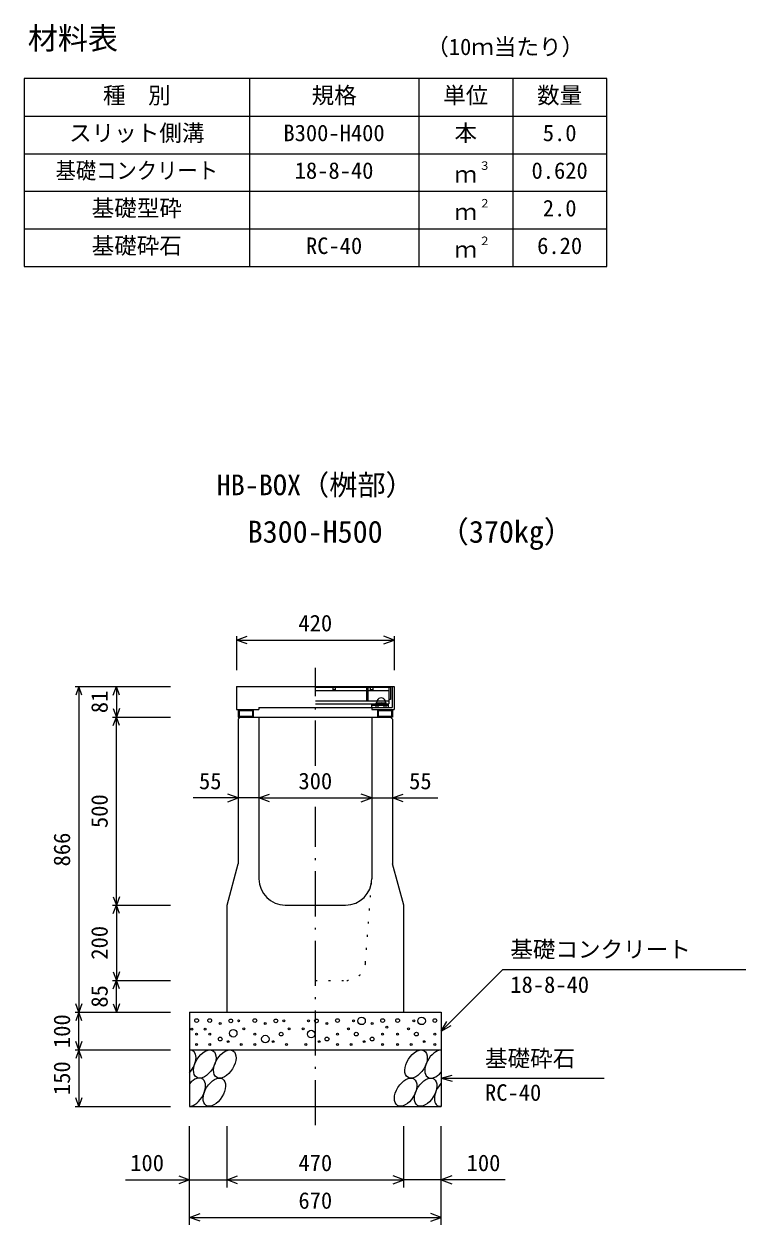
# Model space of a CAD drawing. Units: millimetres, scale not verified. Extents: x -8390 to 25210, y 0 to 11880.
# Drawn here: x 17285 to 19206, y 2155 to 5348 of the extents above; entities that cross this region are included whole.
import ezdxf
from ezdxf.enums import TextEntityAlignment as Align

# ---------------------------------------------------------------- set-up
doc = ezdxf.new("R2010")
doc.units = ezdxf.units.MM
doc.header["$LTSCALE"] = 20
doc.linetypes.add('DASHED_DOTTED', pattern=[9.25, 6, -1.5, 0.25, -1.5])
doc.linetypes.add('DOTTED', pattern=[1.75, 0.25, -1.5])
for name, color, linetype, lineweight in [('DIM', 7, 'Continuous', 25), ('HATCH', 6, 'Continuous', 25), ('HYO', 3, 'Continuous', 25), ('HYO2', 4, 'Continuous', 25), ('OUTLINE', 3, 'Continuous', 25), ('OUTLINE2', 4, 'DOTTED', 25), ('TXT', 7, 'Continuous', 25)]:
    doc.layers.add(name, color=color, linetype=linetype, lineweight=lineweight)
doc.styles.add('ＭＳ ゴシック', font='')
doc.styles.get('ＭＳ ゴシック').set_extended_font_data('MS Gothic')

msp = doc.modelspace()

# ---------------------------------------------------------------- linework, layer by layer
at = {"layer": 'DIM'}
for p, q in [((17850, 3709.98), (17878.19, 3720.24)), ((17850, 3719.98), (17850, 3629.98)), ((17850, 3709.98), (18270, 3709.98)), ((17878.19, 3699.72), (17850, 3709.98)), ((18270, 3709.98), (18241.81, 3720.24)), ((18241.81, 3699.72), (18270, 3709.98)), ((18270, 3719.98), (18270, 3629.98)), ((17420.8, 3586.05), (17675, 3586.05)), ((17430.8, 3586.05), (17422.59, 3563.5)), ((17430.8, 3586.05), (17430.8, 2720.05)), ((17439.01, 3563.5), (17430.8, 3586.05)), ((17522.59, 3563.5), (17530.8, 3586.05)), ((17530.8, 3586.05), (17530.8, 3505.05)), ((17539.01, 3563.5), (17530.8, 3586.05)), ((17522.59, 3527.6), (17530.8, 3505.05)), ((17539.01, 3527.6), (17530.8, 3505.05)), ((17520.8, 3505.05), (17675, 3505.05)), ((17522.59, 3482.5), (17530.8, 3505.05)), ((17530.8, 3005.05), (17530.8, 3505.05)), ((17539.01, 3482.5), (17530.8, 3505.05)), ((17855, 3290.05), (17734.55, 3290.05)), ((17855, 3290.05), (17826.81, 3300.31)), ((17826.81, 3279.79), (17855, 3290.05)), ((17910, 3290.05), (17855, 3290.05)), ((17910, 3290.05), (17938.19, 3300.31)), ((17910, 3290.05), (18210, 3290.05)), ((17938.19, 3279.79), (17910, 3290.05)), ((18210, 3290.05), (18181.81, 3300.31)), ((18181.81, 3279.79), (18210, 3290.05)), ((18210, 3290.05), (18265, 3290.05)), ((18265, 3290.05), (18293.19, 3300.31)), ((18265, 3290.05), (18385.45, 3290.05)), ((18293.19, 3279.79), (18265, 3290.05)), ((17520.8, 3005.05), (17675, 3005.05)), ((17522.59, 3027.6), (17530.8, 3005.05)), ((17522.59, 2982.5), (17530.8, 3005.05)), ((17539.01, 3027.6), (17530.8, 3005.05)), ((17530.8, 3005.05), (17530.8, 2805.05)), ((17539.01, 2982.5), (17530.8, 3005.05)), ((17522.59, 2827.6), (17530.8, 2805.05)), ((17539.01, 2827.6), (17530.8, 2805.05)), ((18558.65, 2833.7), (18395, 2670.05)), ((18558.65, 2833.7), (19205.53, 2833.7)), ((17520.8, 2805.05), (17675, 2805.05)), ((17522.59, 2782.5), (17530.8, 2805.05)), ((17530.8, 2720.05), (17530.8, 2805.05)), ((17539.01, 2782.5), (17530.8, 2805.05)), ((17420.8, 2720.05), (17675, 2720.05)), ((17430.8, 2720.05), (17422.59, 2742.6)), ((17430.8, 2720.05), (17422.59, 2697.5)), ((17439.01, 2742.6), (17430.8, 2720.05)), ((17430.8, 2620.05), (17430.8, 2720.05)), ((17439.01, 2697.5), (17430.8, 2720.05)), ((17522.59, 2742.6), (17530.8, 2720.05)), ((17539.01, 2742.6), (17530.8, 2720.05)), ((18395, 2670.05), (18410, 2696.03)), ((18395, 2670.05), (18420.98, 2685.05)), ((17420.8, 2620.05), (17675, 2620.05)), ((17430.8, 2620.05), (17422.59, 2642.6)), ((17430.8, 2620.05), (17422.59, 2597.5)), ((17439.01, 2642.6), (17430.8, 2620.05)), ((17430.8, 2620.05), (17430.8, 2470.05)), ((17439.01, 2597.5), (17430.8, 2620.05)), ((18395, 2545.05), (18423.98, 2552.81)), ((18395, 2545.05), (18828.31, 2545.05)), ((18395, 2545.05), (18423.98, 2537.29)), ((17430.8, 2470.05), (17422.59, 2492.6)), ((17439.01, 2492.6), (17430.8, 2470.05)), ((17420.8, 2470.05), (17675, 2470.05)), ((17725, 2154.54), (17725, 2416.88)), ((17825, 2254.54), (17825, 2416.88)), ((18295, 2254.54), (18295, 2416.88)), ((18395, 2154.54), (18395, 2416.88)), ((17555, 2274.54), (17725, 2274.54)), ((17696.81, 2284.8), (17725, 2274.54)), ((17725, 2274.54), (17696.81, 2264.27)), ((17725, 2274.54), (17825, 2274.54)), ((17825, 2274.54), (17853.19, 2284.8)), ((17825, 2274.54), (18295, 2274.54)), ((17853.19, 2264.27), (17825, 2274.54)), ((18295, 2274.54), (18266.81, 2284.8)), ((18266.81, 2264.27), (18295, 2274.54)), ((18395, 2274.54), (18295, 2274.54)), ((18423.19, 2284.8), (18395, 2274.54)), ((18565, 2274.54), (18395, 2274.54)), ((18395, 2274.54), (18423.19, 2264.27)), ((17725, 2174.54), (17753.19, 2184.8)), ((17725, 2174.54), (18395, 2174.54)), ((17753.19, 2164.27), (17725, 2174.54)), ((18395, 2174.54), (18366.81, 2184.8)), ((18366.81, 2164.27), (18395, 2174.54))]:
    msp.add_line(p, q, dxfattribs=at)
at = {"layer": 'DIM', "linetype": 'DASHED_DOTTED'}
for p, q in [((18060, 3375.7), (18060, 3636.05)), ((18060, 2420.05), (18060, 3266.23))]:
    msp.add_line(p, q, dxfattribs=at)
at = {"layer": 'HATCH'}
for p, q in [((17850, 3586.05), (17856, 3586.05)), ((17850, 3586.05), (17850, 3525.05)), ((17856, 3586.05), (18264, 3586.05)), ((18260, 3584.05), (18060, 3584.05)), ((18107, 3578.05), (18107, 3584.05)), ((18113, 3578.05), (18107, 3578.05)), ((18113, 3584.05), (18113, 3578.05)), ((18196, 3584.05), (18196, 3548.05)), ((18200.5, 3548.05), (18200.5, 3584.05)), ((18207, 3578.05), (18207, 3584.05)), ((18213, 3578.05), (18207, 3578.05)), ((18213, 3584.05), (18213, 3578.05)), ((18255.5, 3584.05), (18255.5, 3540.05)), ((18260, 3584.05), (18260, 3552.05)), ((18264, 3586.05), (18264, 3531.05)), ((18264, 3586.05), (18270, 3586.05)), ((18270, 3586.05), (18270, 3525.05)), ((18060, 3576.05), (18196, 3576.05)), ((18060, 3548.05), (18255.5, 3548.05)), ((18200.5, 3576.05), (18255.5, 3576.05)), ((18260, 3552.05), (18255.5, 3552.05)), ((17850, 3525.05), (17910, 3525.05)), ((17855, 3525.05), (17855, 3505.05)), ((17857.3, 3522.75), (17857.3, 3507.35)), ((17857.3, 3522.75), (17892.7, 3522.75)), ((17892.7, 3522.75), (17892.7, 3507.35)), ((17895, 3525.05), (17895, 3505.05)), ((17910, 3531.05), (18210, 3531.05)), ((17910, 3531.05), (17910, 3525.05)), ((18060, 3540.05), (18255.5, 3540.05)), ((18210, 3531.05), (18210, 3540.05)), ((18254, 3536.05), (18210, 3536.05)), ((18210, 3531.05), (18210, 3525.05)), ((18210, 3531.05), (18264, 3531.05)), ((18210, 3531.05), (18254, 3531.05)), ((18210, 3525.05), (18270, 3525.05)), ((18222, 3531.05), (18222, 3543.05)), ((18222, 3543.05), (18248, 3543.05)), ((18222, 3540.05), (18248, 3540.05)), ((18225, 3525.05), (18225, 3505.05)), ((18227, 3531.05), (18227, 3540.05)), ((18227.3, 3522.75), (18227.3, 3507.35)), ((18227.3, 3522.75), (18262.7, 3522.75)), ((18243, 3531.05), (18243, 3540.05)), ((18248, 3531.05), (18248, 3543.05)), ((18254, 3540.05), (18254, 3531.05)), ((18262.7, 3522.75), (18262.7, 3507.35)), ((18265, 3525.05), (18265, 3505.05)), ((17855, 3505.05), (17895, 3505.05)), ((17857.3, 3507.35), (17892.7, 3507.35)), ((18265, 3505.05), (18225, 3505.05)), ((18227.3, 3507.35), (18262.7, 3507.35))]:
    msp.add_line(p, q, dxfattribs=at)
for centre, radius in [((17744.17, 2698.1), 5), ((17778.89, 2698.1), 5), ((17806.93, 2690.22), 2.5), ((17834.97, 2697.23), 5), ((17856, 2697.23), 2.5), ((17898.89, 2698.1), 5), ((17926.93, 2690.22), 2.5), ((17954.97, 2697.23), 5), ((17976, 2697.23), 2.5), ((18041.86, 2697.23), 2.5), ((18062.89, 2697.23), 5), ((18090.92, 2690.22), 2.5), ((18118.96, 2698.1), 5), ((18161.86, 2697.23), 2.5), ((18182.89, 2697.23), 10), ((18210.92, 2690.22), 2.5), ((18238.96, 2698.1), 5), ((18250.3, 2680.54), 2.5), ((18278.81, 2698.1), 5), ((18321.7, 2697.23), 2.5), ((18342.73, 2697.23), 10), ((18378.04, 2698.1), 5), ((17731.76, 2675.31), 2.5), ((17744.17, 2662.21), 2.5), ((17766.48, 2675.31), 2.5), ((17778.89, 2662.21), 2.5), ((17806.93, 2649.08), 5), ((17841.51, 2664.21), 10), ((17870.02, 2676.22), 2.5), ((17898.89, 2662.21), 2.5), ((17926.93, 2649.08), 10), ((17968.99, 2662.21), 5), ((17990.02, 2676.22), 2.5), ((18027.84, 2676.22), 2.5), ((18048.87, 2662.21), 10), ((18090.92, 2649.08), 5), ((18118.96, 2662.21), 2.5), ((18147.84, 2676.22), 2.5), ((18168.87, 2662.21), 5), ((18210.92, 2649.08), 5), ((18238.96, 2662.21), 2.5), ((18278.81, 2662.21), 2.5), ((18307.68, 2676.22), 2.5), ((18328.71, 2662.21), 5), ((18378.04, 2662.21), 2.5), ((17744.17, 2634.2), 2.5), ((17778.89, 2634.2), 2.5), ((17827.96, 2642.07), 2.5), ((17863.01, 2634.2), 2.5), ((17898.89, 2634.2), 2.5), ((17947.96, 2642.07), 2.5), ((17983.01, 2634.2), 2.5), ((18034.85, 2634.2), 2.5), ((18069.9, 2642.07), 2.5), ((18118.96, 2634.2), 2.5), ((18154.85, 2634.2), 2.5), ((18189.9, 2642.07), 2.5), ((18238.96, 2634.2), 2.5), ((18278.81, 2634.2), 2.5), ((18314.69, 2634.2), 2.5), ((18349.74, 2642.07), 2.5), ((18378.04, 2634.2), 2.5)]:
    msp.add_circle(centre, radius, dxfattribs=at)
for centre, radius, start, end in [((18235, 3544.05), 12, 355.2198, 184.78017), ((18222, 3537.38), 5.67, 28.07246, 90), ((18235, 3530.88), 12.17, 48.88789, 131.11208), ((18248, 3537.38), 5.67, 89.99997, 151.92749)]:
    msp.add_arc(centre, radius, start, end, dxfattribs=at)
for centre, start_param, end_param in [((17712.64, 2582.53), 4.385593, 6.6745444), ((18381.14, 2582.53), 0.3357715, 4.4411806), ((17737.96, 2507.54), 3.5111464, 7.548991), ((18406.46, 2507.54), 1.2110787, 3.5658734)]:
    msp.add_ellipse(centre, major_axis=(21.81, 35.31), ratio=0.5792, start_param=start_param, end_param=end_param, dxfattribs=at)
for centre in [(17765.84, 2582.53), (17819.05, 2582.53), (18327.93, 2582.53), (17791.17, 2507.54), (18300.05, 2507.54), (18353.25, 2507.54)]:
    msp.add_ellipse(centre, major_axis=(21.81, 35.31), ratio=0.5792, dxfattribs=at)
at = {"layer": 'HYO'}
for p, q in [((18835, 5203.39), (17285, 5203.39)), ((17285, 5203.39), (17285, 4703.39)), ((17885, 5203.39), (17885, 4703.39)), ((18335, 5203.39), (18335, 4703.39)), ((18585, 5203.39), (18585, 4703.39)), ((18835, 4703.39), (18835, 5203.39)), ((17285, 5103.39), (18835, 5103.39)), ((17285, 4703.39), (18835, 4703.39))]:
    msp.add_line(p, q, dxfattribs=at)
at = {"layer": 'HYO2'}
for p, q in [((17285, 5003.39), (18835, 5003.39)), ((17285, 4903.39), (18835, 4903.39)), ((17285, 4803.39), (18835, 4803.39))]:
    msp.add_line(p, q, dxfattribs=at)
at = {"layer": 'OUTLINE'}
for p, q in [((17855, 3500.05), (17860, 3505.05)), ((17855, 3500.05), (17855, 3115.05)), ((17860, 3505.05), (18260, 3505.05)), ((17910, 3505.05), (17910, 3075.05)), ((18210, 3505.05), (18210, 3075.05)), ((18260, 3505.05), (18265, 3500.05)), ((18265, 3500.05), (18265, 3115.05)), ((17825, 3005.05), (17855, 3115.05)), ((18295, 3005.05), (18265, 3115.05)), ((17825, 2720.05), (17825, 3005.05)), ((17980, 3005.05), (18140, 3005.05)), ((18295, 2720.05), (18295, 3005.05)), ((17725, 2720.05), (17725, 2620.05)), ((17725, 2720.05), (18395, 2720.05)), ((17825, 2720.05), (18295, 2720.05)), ((18395, 2720.05), (18395, 2620.05)), ((17725, 2620.05), (17725, 2470.05)), ((17725, 2620.05), (18395, 2620.05)), ((18395, 2620.05), (18395, 2470.05)), ((17725, 2470.05), (18395, 2470.05))]:
    msp.add_line(p, q, dxfattribs=at)
for centre, start, end in [((17980, 3075.05), 180, 270), ((18140, 3075.05), 270, 0)]:
    msp.add_arc(centre, 70, start, end, dxfattribs=at)
at = {"layer": 'OUTLINE2'}
for p, q in [((18193.43, 2851.36), (18210, 3075.05)), ((18060, 2805.05), (18143.57, 2805.05))]:
    msp.add_line(p, q, dxfattribs=at)
msp.add_arc((18143.57, 2855.05), 50, 270, 355.76361, dxfattribs=at)

# ---------------------------------------------------------------- texts
at = {"layer": 'DIM', "style": 'ＭＳ ゴシック'}
for s, p in [('420', (18015, 3719.98)), ('55', (17750.55, 3300.05)), ('300', (18015, 3300.05)), ('55', (18309.45, 3300.05)), ('基礎コンクリート', (18578.65, 2852.44)), ('18-8-40', (18578.65, 2758.62)), ('基礎砕石', (18511.32, 2562.22)), ('RC-40', (18511.32, 2471.53)), ('100', (17567.56, 2284.54)), ('470', (18015, 2284.54)), ('100', (18462.44, 2284.54)), ('670', (18015, 2184.54))]:
    msp.add_text(s, height=43.99, dxfattribs=at).set_placement(p, align=Align.BOTTOM_LEFT)
for s, p in [('81', (17520.8, 3515.55)), ('500', (17520.8, 3210.05)), ('866', (17420.8, 3108.05)), ('200', (17520.8, 2860.05)), ('85', (17520.8, 2732.55)), ('100', (17420.8, 2625.05)), ('150', (17420.8, 2500.05))]:
    msp.add_text(s, height=43.99, rotation=90, dxfattribs=at).set_placement(p, align=Align.BOTTOM_LEFT)
at = {"layer": 'TXT', "style": 'ＭＳ ゴシック'}
for s, height, p in [('材料表', 58.65, (17295, 5263.39)), ('（10ｍ当たり）', 43.99, (18355, 5252.38)), ('種\u3000別', 43.99, (17495, 5123.39)), ('規格', 43.99, (18050, 5123.39)), ('単位', 43.99, (18400, 5123.39)), ('数量', 43.99, (18650, 5123.39)), ('スリット側溝', 43.99, (17405, 5023.39)), ('B300-H400', 43.99, (17975, 5023.39)), ('本', 43.99, (18430, 5023.39)), ('5.0', 43.99, (18665, 5023.39)), ('３', 21.99, (18495.54, 4953.75)), ('18-8-40', 43.99, (18005, 4923.39)), ('ｍ', 43.99, (18430, 4913.39)), ('0.620', 43.99, (18635, 4923.39)), ('基礎型砕', 43.99, (17465, 4823.39)), ('ｍ', 43.99, (18430, 4813.39)), ('２', 21.99, (18495.54, 4853.75)), ('2.0', 43.99, (18665, 4823.39)), ('基礎砕石', 43.99, (17465, 4723.39)), ('RC-40', 43.99, (18035, 4723.39)), ('ｍ', 43.99, (18430, 4713.39)), ('２', 21.99, (18495.54, 4753.75)), ('6.20', 43.99, (18650, 4723.39)), ('HB-BOX（桝部）', 54.99, (17797.5, 4078.65)), ('B300-H500', 58.65, (17880, 3951.15)), ('（370kg）', 58.65, (18388.37, 3951.15))]:
    msp.add_text(s, height=height, dxfattribs=at).set_placement(p, align=Align.BOTTOM_LEFT)
at = {"layer": 'TXT', "style": 'ＭＳ ゴシック', "width": 0.9}
msp.add_text('基礎コンクリート', height=43.99, dxfattribs=at).set_placement((17369, 4923.39), align=Align.BOTTOM_LEFT)

doc.saveas('drawing.dxf')
